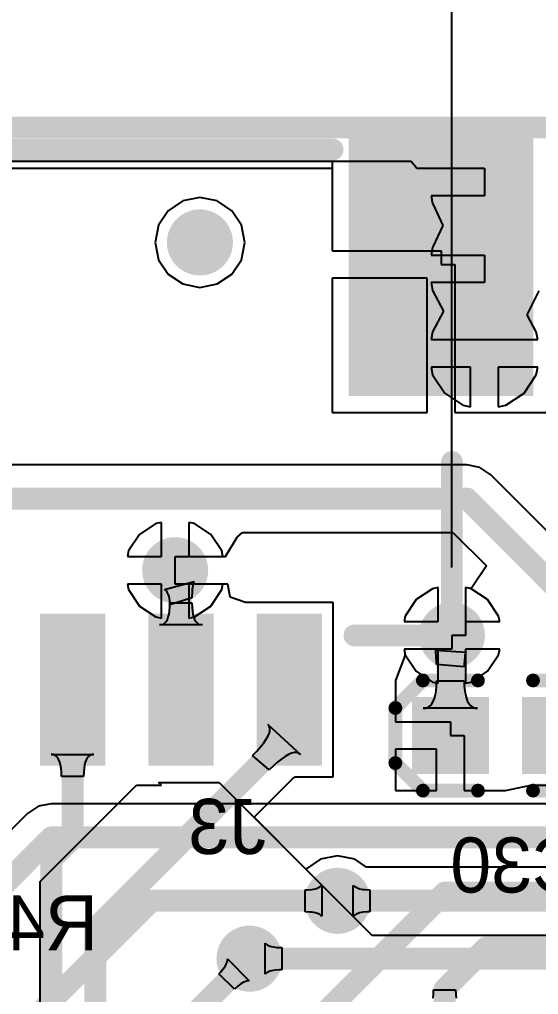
# Model space of a CAD drawing. Header units: millimetres. Extents: x -48 to 118, y -9 to 132.
# Drawn here: x 93.71 to 98.5, y 91.95 to 100.94 of the extents above; entities that cross this region are included whole.
import ezdxf

# ---------------------------------------------------------------- set-up
doc = ezdxf.new("R2010")
doc.units = ezdxf.units.MM
for name, color, linetype in [('BottomLayer', 5, 'Continuous'), ('BottomOverlay', 54, 'Continuous'), ('BottomPaste', 16, 'Continuous'), ('BottomSolder', 6, 'Continuous'), ('KeepOutLayer', 6, 'Continuous'), ('MultiLayer', 9, 'Continuous'), ('TopLayer', 1, 'Continuous'), ('TopSolder', 216, 'Continuous'), ('ViaHoleLayer', 16, 'Continuous')]:
    doc.layers.add(name, color=color, linetype=linetype)
doc.dimstyles.new('ISO-25', dxfattribs={"dimtxt": 2.5, "dimasz": 2.5, "dimexe": 1.25, "dimexo": 0.625, "dimtad": 1, "dimtxsty": 'Standard', "dimcen": 2.5, "dimadec": 0, "dimazin": 0, "dimtfac": 1, "dimtmove": 0, "dimatfit": 3, "dimfxl": 1, "dimarcsym": 0})

# ---------------------------------------------------------------- blocks, each defined once
blk = doc.blocks.new('C0402_B_33')
at = {"layer": 'BottomLayer'}
for points in [[(-0.254, -0.254), (0.254, -0.254), (-0.254, 0.254), (0.254, 0.254)], [(0.762, -0.254), (1.27, -0.254), (0.762, 0.254), (1.27, 0.254)]]:
    blk.add_solid(points, dxfattribs=at)
at = {"layer": 'BottomOverlay', "const_width": 0.127}
for points in [[(-0.508, 0.254), (-0.254, 0.508)], [(-0.254, 0.508), (0.254, 0.508)], [(0.762, 0.508), (1.27, 0.508)], [(1.27, 0.508), (1.524, 0.254)], [(-0.508, -0.254), (-0.508, 0.254)], [(1.524, 0.127), (1.524, 0.254)], [(1.524, -0.254), (1.524, 0.127)], [(-0.508, -0.254), (-0.254, -0.508)], [(1.27, -0.508), (1.524, -0.254)], [(-0.254, -0.508), (0.254, -0.508)], [(0.762, -0.508), (1.27, -0.508)]]:
    blk.add_lwpolyline(points, dxfattribs=at)
at = {"layer": 'BottomOverlay', "const_width": 0.0635}
for points in [[(-0.2858, 0.508, 1), (-0.2223, 0.508, 1)], [(-0.2858, 0.508, 1), (-0.2223, 0.508, 1)], [(0.2222, 0.508, 1), (0.2857, 0.508, 1)], [(0.7302, 0.508, 1), (0.7937, 0.508, 1)], [(1.2382, 0.508, 1), (1.3017, 0.508, 1)], [(1.2382, 0.508, 1), (1.3017, 0.508, 1)], [(-0.5398, 0.254, 1), (-0.4763, 0.254, 1)], [(-0.5398, 0.254, 1), (-0.4763, 0.254, 1)], [(1.4922, 0.254, 1), (1.5557, 0.254, 1)], [(1.4922, 0.254, 1), (1.5557, 0.254, 1)], [(1.4922, 0.127, 1), (1.5557, 0.127, 1)], [(1.4922, 0.127, 1), (1.5557, 0.127, 1)], [(-0.5398, -0.254, 1), (-0.4763, -0.254, 1)], [(-0.5398, -0.254, 1), (-0.4763, -0.254, 1)], [(1.4922, -0.254, 1), (1.5557, -0.254, 1)], [(1.4922, -0.254, 1), (1.5557, -0.254, 1)], [(-0.2858, -0.508, 1), (-0.2223, -0.508, 1)], [(-0.2858, -0.508, 1), (-0.2223, -0.508, 1)], [(0.2222, -0.508, 1), (0.2857, -0.508, 1)], [(0.7302, -0.508, 1), (0.7937, -0.508, 1)], [(1.2382, -0.508, 1), (1.3017, -0.508, 1)], [(1.2382, -0.508, 1), (1.3017, -0.508, 1)]]:
    blk.add_lwpolyline(points, format="xyb", close=True, dxfattribs=at)
at = {"layer": 'BottomPaste'}
for points in [[(-0.254, -0.254), (0.254, -0.254), (-0.254, 0.254), (0.254, 0.254)], [(0.762, -0.254), (1.27, -0.254), (0.762, 0.254), (1.27, 0.254)]]:
    blk.add_solid(points, dxfattribs=at)
at = {"layer": 'BottomSolder'}
for points in [[(-0.3556, -0.3556), (0.3556, -0.3556), (-0.3556, 0.3556), (0.3556, 0.3556)], [(0.6604, -0.3556), (1.3716, -0.3556), (0.6604, 0.3556), (1.3716, 0.3556)]]:
    blk.add_solid(points, dxfattribs=at)
blk = doc.blocks.new('J_SH1_0_T_1_LT_8A____B_158')
at = {"layer": 'BottomLayer'}
for points in [[(7.65, 2.81), (9.15, 2.81), (7.65, 5.03), (9.15, 5.03)], [(4.8, -0.6), (5.2, -0.6), (4.8, 0.6), (5.2, 0.6)], [(5.8, -0.6), (6.2, -0.6), (5.8, 0.6), (6.2, 0.6)], [(6.8, -0.6), (7.2, -0.6), (6.8, 0.6), (7.2, 0.6)]]:
    blk.add_solid(points, dxfattribs=at)
at = {"layer": 'BottomOverlay', "const_width": 0.2}
for points in [[(-0.4, 4.98), (7.4, 4.98)], [(8.5, 0.5), (8.5, 2.1)], [(7.6, 0.5), (8.5, 0.5)]]:
    blk.add_lwpolyline(points, dxfattribs=at)
at = {"layer": 'BottomOverlay', "const_width": 0.1}
for points in [[(7.35, 4.98, 1), (7.45, 4.98, 1)], [(8.45, 2.1, 1), (8.55, 2.1, 1)], [(7.55, 0.5, 1), (7.65, 0.5, 1)], [(8.45, 0.5, 1), (8.55, 0.5, 1)], [(8.45, 0.5, 1), (8.55, 0.5, 1)]]:
    blk.add_lwpolyline(points, format="xyb", close=True, dxfattribs=at)
at = {"layer": 'BottomPaste'}
for points in [[(7.65, 2.81), (9.15, 2.81), (7.65, 5.03), (9.15, 5.03)], [(4.8, -0.6), (5.2, -0.6), (4.8, 0.6), (5.2, 0.6)], [(5.8, -0.6), (6.2, -0.6), (5.8, 0.6), (6.2, 0.6)], [(6.8, -0.6), (7.2, -0.6), (6.8, 0.6), (7.2, 0.6)]]:
    blk.add_solid(points, dxfattribs=at)
at = {"layer": 'BottomSolder'}
for points in [[(7.5484, 2.7084), (9.2516, 2.7084), (7.5484, 5.1316), (9.2516, 5.1316)], [(4.6984, -0.7016), (5.3016, -0.7016), (4.6984, 0.7016), (5.3016, 0.7016)], [(5.6984, -0.7016), (6.3016, -0.7016), (5.6984, 0.7016), (6.3016, 0.7016)], [(6.6984, -0.7016), (7.3016, -0.7016), (6.6984, 0.7016), (7.3016, 0.7016)]]:
    blk.add_solid(points, dxfattribs=at)
blk = doc.blocks.new('*D187')
at = {"color": 0, "lineweight": -2, "transparency": 16777216}
for p, q in [((87.702, 95.884), (87.702, 106.9357)), ((97.702, 95.884), (97.702, 106.9357)), ((90.202, 105.6857), (95.202, 105.6857))]:
    blk.add_line(p, q, dxfattribs=at)
at = {"color": 0, "transparency": 16777216}
for points in [[(90.202, 106.1024), (90.202, 105.269), (87.702, 105.6857)], [(95.202, 106.1024), (95.202, 105.269), (97.702, 105.6857)]]:
    blk.add_solid(points, dxfattribs=at)
at = {"layer": 'Defpoints', "color": 0, "transparency": 16777216}
for p in [(97.702, 105.6857), (87.702, 95.259), (97.702, 95.259)]:
    blk.add_point(p, dxfattribs=at)
at = {"color": 0, "transparency": 16777216, "insert": (92.702, 107.5607), "char_height": 2.5, "attachment_point": 5}
blk.add_mtext('10', dxfattribs=at)
blk = doc.blocks.new('*D196')
at = {"color": 0, "lineweight": -2, "transparency": 16777216}
for p, q in [((93.5064, 116.4219), (93.5064, 132.0469)), ((100.357, 111.4219), (93.5064, 116.4219)), ((100.357, 95.884), (100.357, 111.4219))]:
    blk.add_line(p, q, dxfattribs=at)
at = {"layer": 'Defpoints', "color": 0, "transparency": 16777216}
for p in [(93.5064, 121.4219), (100.357, 95.259), (45.339, 44.069)]:
    blk.add_point(p, dxfattribs=at)
at = {"color": 0, "transparency": 16777216, "insert": (91.423, 127.0469), "char_height": 2.5, "attachment_point": 5, "rotation": 90}
blk.add_mtext('55,02', dxfattribs=at)

msp = doc.modelspace()

# ---------------------------------------------------------------- linework, layer by layer
at = {"layer": 'BottomLayer'}
for p, q in [((88.806, 99.6329), (96.598, 99.6329)), ((96.598, 99.6329), (96.598, 98.806)), ((88.806, 99.568), (96.598, 99.568)), ((96.598, 99.568), (96.598, 98.806)), ((95.2184, 99.265), (95.084, 99.1752)), ((95.2184, 99.265), (95.084, 99.1752)), ((95.377, 99.2966), (95.2184, 99.265)), ((95.377, 99.2966), (95.2184, 99.265)), ((95.5356, 99.265), (95.377, 99.2966)), ((95.5356, 99.265), (95.377, 99.2966)), ((95.67, 99.1752), (95.5356, 99.265)), ((95.67, 99.1752), (95.5356, 99.265)), ((95.084, 99.1752), (94.9942, 99.0408)), ((95.084, 99.1752), (94.9942, 99.0408)), ((95.7598, 99.0408), (95.67, 99.1752)), ((95.7598, 99.0408), (95.67, 99.1752)), ((94.9942, 99.0408), (94.9626, 98.8822)), ((94.9942, 99.0408), (94.9626, 98.8822)), ((95.7914, 98.8822), (95.7598, 99.0408)), ((95.7914, 98.8822), (95.7598, 99.0408)), ((94.9626, 98.8822), (94.9942, 98.7236)), ((94.9626, 98.8822), (94.9942, 98.7236)), ((95.7598, 98.7236), (95.7914, 98.8822)), ((95.7598, 98.7236), (95.7914, 98.8822)), ((94.9942, 98.7236), (95.084, 98.5892)), ((94.9942, 98.7236), (95.084, 98.5892)), ((95.67, 98.5892), (95.7598, 98.7236)), ((95.67, 98.5892), (95.7598, 98.7236)), ((96.598, 98.806), (97.602, 98.806)), ((96.598, 98.806), (97.602, 98.806)), ((97.602, 98.806), (97.602, 98.679)), ((97.602, 98.806), (97.602, 98.679)), ((97.602, 98.679), (97.729, 98.679)), ((97.602, 98.679), (97.729, 98.679)), ((97.729, 98.679), (97.729, 97.315)), ((97.729, 98.679), (97.729, 97.315)), ((95.084, 98.5892), (95.2184, 98.4994)), ((95.084, 98.5892), (95.2184, 98.4994)), ((95.5356, 98.4994), (95.67, 98.5892)), ((95.5356, 98.4994), (95.67, 98.5892)), ((97.475, 98.552), (96.598, 98.552)), ((96.598, 98.552), (96.598, 97.315)), ((97.475, 98.552), (96.598, 98.552)), ((96.598, 98.552), (96.598, 97.315)), ((97.475, 97.315), (97.475, 98.552)), ((97.475, 97.315), (97.475, 98.552)), ((95.2184, 98.4994), (95.377, 98.4678)), ((95.2184, 98.4994), (95.377, 98.4678)), ((95.377, 98.4678), (95.5356, 98.4994)), ((95.377, 98.4678), (95.5356, 98.4994)), ((96.598, 97.315), (97.475, 97.315)), ((96.598, 97.315), (97.475, 97.315)), ((97.729, 97.315), (98.606, 97.315)), ((97.729, 97.315), (98.606, 97.315)), ((97.8408, 96.8308), (87.5792, 96.8308)), ((97.8408, 96.8308), (87.5792, 96.8308)), ((97.9597, 96.8071), (97.8408, 96.8308)), ((97.9597, 96.8071), (97.8408, 96.8308)), ((98.0605, 96.7397), (97.9597, 96.8071)), ((98.0605, 96.7397), (97.9597, 96.8071)), ((99.2023, 95.598), (98.0605, 96.7397)), ((99.2023, 95.598), (98.0605, 96.7397)), ((95.7202, 96.1645), (95.7701, 96.2092)), ((95.7202, 96.1645), (95.7701, 96.2092)), ((95.7701, 96.2092), (97.7121, 96.2092)), ((95.7701, 96.2092), (97.7121, 96.2092)), ((97.7121, 96.2092), (98.0202, 95.9011)), ((97.7121, 96.2092), (98.0202, 95.9011)), ((95.6142, 95.9866), (95.7202, 96.1645)), ((95.6142, 95.9866), (95.7202, 96.1645)), ((95.1484, 95.7326), (95.1484, 95.9866)), ((95.1484, 95.9866), (95.6142, 95.9866)), ((95.1484, 95.7326), (95.1484, 95.9866)), ((95.1484, 95.9866), (95.6142, 95.9866)), ((98.0202, 95.9011), (97.8902, 95.7044)), ((98.0202, 95.9011), (97.8902, 95.7044)), ((95.0495, 95.6821), (95.3239, 95.7571)), ((95.3239, 95.7571), (95.32, 95.7494)), ((95.0591, 95.6756), (95.0495, 95.6821)), ((95.0678, 95.6673), (95.0591, 95.6756)), ((95.0754, 95.6574), (95.0678, 95.6673)), ((95.6359, 95.7326), (95.1484, 95.7326)), ((95.6359, 95.7326), (95.1484, 95.7326)), ((95.3054, 95.6687), (95.3036, 95.6065)), ((95.3068, 95.6862), (95.3054, 95.6687)), ((95.3109, 95.7164), (95.3068, 95.6862)), ((95.3135, 95.729), (95.3109, 95.7164)), ((95.3166, 95.74), (95.3135, 95.729)), ((95.32, 95.7494), (95.3166, 95.74)), ((95.656, 95.613), (95.6359, 95.7326)), ((95.656, 95.613), (95.6359, 95.7326)), ((97.5236, 95.6897), (97.3724, 95.5886)), ((97.5236, 95.6897), (97.3724, 95.5886)), ((97.575, 95.6999), (97.5236, 95.6897)), ((97.575, 95.6999), (97.5236, 95.6897)), ((97.575, 95.386), (97.575, 95.6999)), ((97.575, 95.386), (97.575, 95.6999)), ((97.8704, 95.6916), (97.829, 95.6999)), ((97.829, 95.6999), (97.829, 95.259)), ((97.8704, 95.6916), (97.829, 95.6999)), ((97.829, 95.6999), (97.829, 95.259)), ((97.8902, 95.7044), (97.8704, 95.6916)), ((97.8902, 95.7044), (97.8704, 95.6916)), ((95.0821, 95.6458), (95.0754, 95.6574)), ((95.0877, 95.6324), (95.0821, 95.6458)), ((95.0922, 95.6174), (95.0877, 95.6324)), ((95.0958, 95.6007), (95.0922, 95.6174)), ((95.0984, 95.5822), (95.0958, 95.6007)), ((95.0999, 95.5621), (95.0984, 95.5822)), ((95.3036, 95.6065), (95.1004, 95.5402)), ((95.7988, 95.5622), (95.656, 95.613)), ((95.7988, 95.5622), (95.656, 95.613)), ((97.3724, 95.5886), (97.2713, 95.4374)), ((97.3724, 95.5886), (97.2713, 95.4374)), ((95.0918, 95.4555), (95.0966, 95.486)), ((95.0966, 95.486), (95.0994, 95.5206)), ((95.0994, 95.5206), (95.1004, 95.5592)), ((95.1004, 95.5402), (95.0999, 95.5621)), ((95.1004, 95.5592), (95.3036, 95.5592)), ((95.3036, 95.5592), (95.3045, 95.5206)), ((95.3045, 95.5206), (95.3074, 95.486)), ((95.3074, 95.486), (95.3122, 95.4555)), ((96.6052, 95.5622), (95.7988, 95.5622)), ((95.7988, 95.5622), (95.7988, 95.5622)), ((96.6052, 95.5622), (95.7988, 95.5622)), ((95.7988, 95.5622), (95.7988, 95.5622)), ((96.6052, 93.9558), (96.6052, 95.5622)), ((96.6052, 93.9558), (96.6052, 95.5622)), ((95.0661, 95.3885), (95.0766, 95.4068)), ((95.0766, 95.4068), (95.0851, 95.4291)), ((95.0851, 95.4291), (95.0918, 95.4555)), ((95.3122, 95.4555), (95.3188, 95.4291)), ((95.3188, 95.4291), (95.3274, 95.4068)), ((95.3274, 95.4068), (95.3379, 95.3885)), ((97.2713, 95.4374), (97.2611, 95.386)), ((97.2713, 95.4374), (97.2611, 95.386)), ((95.005, 95.356), (95.0232, 95.358)), ((95.3989, 95.356), (95.005, 95.356)), ((95.0232, 95.358), (95.0394, 95.3641)), ((95.0394, 95.3641), (95.0537, 95.3743)), ((95.0537, 95.3743), (95.0661, 95.3885)), ((95.3379, 95.3885), (95.3503, 95.3743)), ((95.3503, 95.3743), (95.3646, 95.3641)), ((95.3646, 95.3641), (95.3808, 95.358)), ((95.3808, 95.358), (95.3989, 95.356)), ((97.2611, 95.386), (97.575, 95.386)), ((97.2611, 95.386), (97.575, 95.386)), ((97.829, 95.259), (97.702, 95.259)), ((97.702, 95.259), (97.702, 95.132)), ((97.829, 95.259), (97.702, 95.259)), ((97.702, 95.259), (97.702, 95.132)), ((97.702, 95.132), (97.2611, 95.132)), ((97.2611, 95.132), (97.268, 95.0976)), ((97.702, 95.132), (97.2611, 95.132)), ((97.2611, 95.132), (97.268, 95.0976)), ((97.5525, 95.1202), (97.5504, 95.1237)), ((97.5504, 95.1237), (97.8342, 95.1047)), ((97.2671, 95.0695), (97.1804, 94.8436)), ((97.2671, 95.0695), (97.1804, 94.8436)), ((97.268, 95.0976), (97.2671, 95.0695)), ((97.268, 95.0976), (97.2671, 95.0695)), ((97.5543, 95.1144), (97.5525, 95.1202)), ((97.5613, 95.0135), (97.5543, 95.1144)), ((97.8171, 95.0312), (97.8156, 94.9914)), ((97.8201, 95.0626), (97.8171, 95.0312)), ((97.8222, 95.0751), (97.8201, 95.0626)), ((97.8246, 95.0856), (97.8222, 95.0751)), ((97.8274, 95.0941), (97.8246, 95.0856)), ((97.8306, 95.1004), (97.8274, 95.0941)), ((97.8342, 95.1047), (97.8306, 95.1004)), ((97.5614, 94.9904), (97.5613, 95.0135)), ((97.8154, 94.9684), (97.5614, 94.9904)), ((97.8156, 94.9914), (97.8154, 94.9684)), ((97.1804, 94.8436), (97.1804, 94.8436)), ((97.1804, 94.8436), (97.1804, 94.4626)), ((97.1804, 94.8436), (97.1804, 94.8436)), ((97.1804, 94.8436), (97.1804, 94.4626)), ((97.5564, 94.7491), (97.5602, 94.7923)), ((97.5602, 94.7923), (97.5614, 94.8406)), ((97.5614, 94.8406), (97.8154, 94.8406)), ((97.8154, 94.8406), (97.8166, 94.7923)), ((97.8166, 94.7923), (97.8204, 94.7491)), ((97.5304, 94.6501), (97.5416, 94.678)), ((97.5416, 94.678), (97.5502, 94.711)), ((97.5502, 94.711), (97.5564, 94.7491)), ((97.8204, 94.7491), (97.8266, 94.711)), ((97.8266, 94.711), (97.8352, 94.678)), ((97.8352, 94.678), (97.8464, 94.6501)), ((97.4374, 94.5866), (97.461, 94.5891)), ((97.9394, 94.5866), (97.4374, 94.5866)), ((97.461, 94.5891), (97.4821, 94.5967)), ((97.4821, 94.5967), (97.5007, 94.6094)), ((97.5007, 94.6094), (97.5168, 94.6272)), ((97.5168, 94.6272), (97.5304, 94.6501)), ((97.8464, 94.6501), (97.86, 94.6272)), ((97.86, 94.6272), (97.8761, 94.6094)), ((97.8761, 94.6094), (97.8947, 94.5967)), ((97.8947, 94.5967), (97.9158, 94.5891)), ((97.9158, 94.5891), (97.9394, 94.5866)), ((96.017, 94.4229), (96.005, 94.4382)), ((96.005, 94.4382), (96.3036, 94.1621)), ((96.0232, 94.4046), (96.017, 94.4229)), ((96.0235, 94.3833), (96.0232, 94.4046)), ((97.1804, 94.4626), (97.6884, 94.4626)), ((97.1804, 94.4626), (97.6884, 94.4626)), ((97.6884, 94.4626), (97.6884, 94.3356)), ((97.6884, 94.4626), (97.6884, 94.3356)), ((95.9891, 94.3016), (96.0064, 94.3318)), ((96.0064, 94.3318), (96.0179, 94.3591)), ((96.0179, 94.3591), (96.0235, 94.3833)), ((97.6884, 94.3356), (97.8154, 94.3356)), ((97.6884, 94.3356), (97.8154, 94.3356)), ((97.8154, 94.3356), (97.8154, 93.8276)), ((97.8154, 94.3356), (97.8154, 93.8276)), ((95.9021, 94.193), (95.966, 94.2684)), ((95.966, 94.2684), (95.9891, 94.3016)), ((94.0232, 94.16), (94.005, 94.1621)), ((94.005, 94.1621), (94.3989, 94.1621)), ((94.0394, 94.1539), (94.0232, 94.16)), ((94.0537, 94.1438), (94.0394, 94.1539)), ((94.0661, 94.1296), (94.0537, 94.1438)), ((94.3503, 94.1438), (94.3379, 94.1296)), ((94.3646, 94.1539), (94.3503, 94.1438)), ((94.3808, 94.16), (94.3646, 94.1539)), ((94.3989, 94.1621), (94.3808, 94.16)), ((95.8614, 94.1508), (95.9021, 94.193)), ((96.0163, 94.0184), (95.8614, 94.1508)), ((96.1644, 94.1435), (96.1315, 94.1207)), ((96.1945, 94.1607), (96.1644, 94.1435)), ((96.2218, 94.1722), (96.1945, 94.1607)), ((96.2464, 94.1781), (96.2218, 94.1722)), ((96.2683, 94.1784), (96.2464, 94.1781)), ((96.2873, 94.1731), (96.2683, 94.1784)), ((96.3036, 94.1621), (96.2873, 94.1731)), ((97.5614, 94.2086), (97.1804, 94.2086)), ((97.1804, 94.2086), (97.1804, 93.8276)), ((97.5614, 94.2086), (97.1804, 94.2086)), ((97.1804, 94.2086), (97.1804, 93.8276)), ((97.5614, 93.8276), (97.5614, 94.2086)), ((97.5614, 93.8276), (97.5614, 94.2086)), ((94.0766, 94.1113), (94.0661, 94.1296)), ((94.0851, 94.0889), (94.0766, 94.1113)), ((94.0918, 94.0625), (94.0851, 94.0889)), ((94.0966, 94.032), (94.0918, 94.0625)), ((94.3122, 94.0625), (94.3074, 94.032)), ((94.3189, 94.0889), (94.3122, 94.0625)), ((94.3274, 94.1113), (94.3189, 94.0889)), ((94.3379, 94.1296), (94.3274, 94.1113)), ((96.0958, 94.0922), (96.0163, 94.0184)), ((96.1315, 94.1207), (96.0958, 94.0922)), ((94.0994, 93.9975), (94.0966, 94.032)), ((94.1004, 93.9589), (94.0994, 93.9975)), ((94.3036, 93.9589), (94.1004, 93.9589)), ((94.3045, 93.9975), (94.3036, 93.9589)), ((94.3074, 94.032), (94.3045, 93.9975)), ((96.2311, 93.9351), (96.2553, 93.9544)), ((96.2311, 93.9351), (96.2553, 93.9544)), ((96.2553, 93.9544), (96.2573, 93.9558)), ((96.2553, 93.9544), (96.2573, 93.9558)), ((96.2573, 93.9558), (96.3068, 93.9558)), ((96.2573, 93.9558), (96.3068, 93.9558)), ((96.3068, 93.9558), (96.3117, 93.955)), ((96.3068, 93.9558), (96.3117, 93.955)), ((96.3117, 93.955), (96.315, 93.9558)), ((96.3117, 93.955), (96.315, 93.9558)), ((96.315, 93.9558), (96.6052, 93.9558)), ((96.315, 93.9558), (96.6052, 93.9558)), ((93.9038, 92.9894), (94.7928, 93.8784)), ((94.7928, 93.8784), (95.0214, 93.8784)), ((95.0214, 93.8784), (94.996, 93.9038)), ((94.996, 93.9038), (95.5548, 93.9038)), ((95.5548, 93.9038), (96.9645, 92.4941)), ((95.8761, 93.5825), (96.199, 93.9053)), ((95.8761, 93.5825), (96.199, 93.9053)), ((96.199, 93.9053), (96.2311, 93.9351)), ((96.199, 93.9053), (96.2311, 93.9351)), ((98.1964, 93.8276), (98.4294, 93.8784)), ((98.1964, 93.8276), (98.4294, 93.8784)), ((98.4294, 93.8784), (99.1616, 93.8784)), ((98.4294, 93.8784), (99.1616, 93.8784)), ((97.1804, 93.8276), (97.5614, 93.8276)), ((97.1804, 93.8276), (97.5614, 93.8276)), ((97.8154, 93.8276), (98.0142, 93.8276)), ((97.8154, 93.8276), (98.0142, 93.8276)), ((98.0142, 93.8276), (98.1964, 93.8276)), ((98.0142, 93.8276), (98.1964, 93.8276)), ((96.354, 93.1046), (95.8761, 93.5825)), ((96.354, 93.1046), (95.8761, 93.5825)), ((96.4884, 93.1944), (96.354, 93.1046)), ((96.4884, 93.1944), (96.354, 93.1046)), ((96.647, 93.226), (96.4884, 93.1944)), ((96.647, 93.226), (96.4884, 93.1944)), ((96.8056, 93.1944), (96.647, 93.226)), ((96.8056, 93.1944), (96.647, 93.226)), ((96.9134, 93.1224), (96.8056, 93.1944)), ((96.9134, 93.1224), (96.8056, 93.1944)), ((102.0064, 93.1224), (96.9134, 93.1224)), ((102.0064, 93.1224), (96.9134, 93.1224)), ((93.9038, 89.9922), (93.9038, 92.9894)), ((96.7921, 92.6694), (96.7921, 92.9538)), ((96.7921, 92.9538), (96.8008, 92.9461)), ((96.8008, 92.9461), (96.811, 92.9392)), ((96.811, 92.9392), (96.8226, 92.9331)), ((96.8226, 92.9331), (96.8357, 92.9278)), ((96.8357, 92.9278), (96.8502, 92.9234)), ((96.8502, 92.9234), (96.8662, 92.9197)), ((96.8662, 92.9197), (96.8837, 92.9169)), ((96.8837, 92.9169), (96.9026, 92.9148)), ((96.9026, 92.9148), (96.9449, 92.9132)), ((96.9449, 92.9132), (96.9449, 92.71)), ((96.8357, 92.6954), (96.8226, 92.6901)), ((96.8502, 92.6998), (96.8357, 92.6954)), ((96.8662, 92.7035), (96.8502, 92.6998)), ((96.8837, 92.7063), (96.8662, 92.7035)), ((96.923, 92.7096), (96.8837, 92.7063)), ((96.9449, 92.71), (96.923, 92.7096)), ((96.8008, 92.6771), (96.7921, 92.6694)), ((96.811, 92.684), (96.8008, 92.6771)), ((96.8226, 92.6901), (96.811, 92.684)), ((96.9645, 92.4941), (102.3239, 92.4941)), ((95.9793, 92.136), (95.9793, 92.4204)), ((95.9793, 92.4204), (95.988, 92.4127)), ((95.988, 92.4127), (95.9982, 92.4058)), ((95.9982, 92.4058), (96.0098, 92.3997)), ((96.0098, 92.3997), (96.0229, 92.3944)), ((96.0229, 92.3944), (96.0374, 92.39)), ((96.0374, 92.39), (96.0534, 92.3863)), ((96.0534, 92.3863), (96.0709, 92.3835)), ((96.0709, 92.3835), (96.0898, 92.3814)), ((96.0898, 92.3814), (96.1321, 92.3798)), ((96.1321, 92.3798), (96.1321, 92.1766)), ((96.0098, 92.1567), (95.9982, 92.1506)), ((96.0229, 92.162), (96.0098, 92.1567)), ((96.0374, 92.1664), (96.0229, 92.162)), ((96.0534, 92.1701), (96.0374, 92.1664)), ((96.0709, 92.1729), (96.0534, 92.1701)), ((96.1102, 92.1762), (96.0709, 92.1729)), ((96.1321, 92.1766), (96.1102, 92.1762)), ((95.988, 92.1437), (95.9793, 92.136)), ((95.9982, 92.1506), (95.988, 92.1437))]:
    msp.add_line(p, q, dxfattribs=at)
for points, const_width in [([(95.2754, 98.8822, 1), (95.4786, 98.8822, 1)], 0.2032), ([(97.79, 96.52, 1), (97.8916, 96.52, 1)], 0.1016), ([(97.79, 96.52, 1), (97.8916, 96.52, 1)], 0.1016), ([(95.0468, 95.8596, 1), (95.25, 95.8596, 1)], 0.2032), ([(95.0976, 95.8596, 1), (95.1992, 95.8596, 1)], 0.1016), ([(95.1512, 95.806, 1), (95.2528, 95.806, 1)], 0.1016), ([(95.1512, 95.806, 1), (95.2528, 95.806, 1)], 0.1016), ([(97.6004, 95.259, 1), (97.8036, 95.259, 1)], 0.2032), ([(97.6249, 95.2454, 1), (97.7519, 95.2454, 1)], 0.127), ([(97.6249, 95.2454, 1), (97.7519, 95.2454, 1)], 0.127), ([(97.6385, 95.259, 1), (97.7655, 95.259, 1)], 0.127), ([(94.1512, 94.759, 1), (94.2528, 94.759, 1)], 0.1016), ([(95.1512, 94.759, 1), (95.2528, 94.759, 1)], 0.1016), ([(96.1512, 94.759, 1), (96.2528, 94.759, 1)], 0.1016), ([(96.1512, 94.3478, 1), (96.2528, 94.3478, 1)], 0.1016), ([(96.1512, 94.3478, 1), (96.2528, 94.3478, 1)], 0.1016), ([(97.6249, 94.3356, 1), (97.7519, 94.3356, 1)], 0.127), ([(94.1512, 93.3892, 1), (94.2528, 93.3892, 1)], 0.1016), ([(94.1512, 93.3892, 1), (94.2528, 93.3892, 1)], 0.1016), ([(93.9546, 93.1926, 1), (94.0562, 93.1926, 1)], 0.1016), ([(93.9546, 93.1926, 1), (94.0562, 93.1926, 1)], 0.1016), ([(96.5454, 92.8116, 1), (96.7486, 92.8116, 1)], 0.2032), ([(96.5962, 92.8116, 1), (96.6978, 92.8116, 1)], 0.1016), ([(94.361, 92.5576, 1), (94.4626, 92.5576, 1)], 0.1016), ([(94.361, 92.5576, 1), (94.4626, 92.5576, 1)], 0.1016), ([(95.7326, 92.2782, 1), (95.9358, 92.2782, 1)], 0.2032), ([(95.7834, 92.2782, 1), (95.885, 92.2782, 1)], 0.1016)]:
    msp.add_lwpolyline(points, format="xyb", close=True, dxfattribs=dict(at, const_width=const_width))
for points, const_width in [([(87.5792, 96.52), (97.8408, 96.52)], 0.2032), ([(97.8408, 96.52), (99.1616, 95.1992)], 0.2032), ([(95.1484, 95.8596), (95.202, 95.806)], 0.2032), ([(95.202, 94.759), (95.202, 95.806)], 0.2032), ([(97.6884, 95.2454), (97.702, 95.259)], 0.254), ([(97.6884, 94.3356), (97.6884, 95.2454)], 0.254), ([(94.202, 93.3892), (94.202, 94.759)], 0.2032), ([(96.202, 94.3478), (96.202, 94.759)], 0.2032), ([(94.4118, 92.5576), (96.202, 94.3478)], 0.2032), ([(94.0054, 93.1926), (94.202, 93.3892)], 0.2032), ([(94.0054, 88.3412), (94.0054, 93.1926)], 0.2032), ([(96.647, 92.8116), (102.0064, 92.8116)], 0.2032), ([(94.4118, 88.5825), (94.4118, 92.5576)], 0.2032), ([(95.8342, 92.2782), (101.6, 92.2782)], 0.2032)]:
    msp.add_lwpolyline(points, dxfattribs=dict(at, const_width=const_width))
at = {"layer": 'BottomSolder', "const_width": 0.3048}
for points in [[(95.2246, 98.8822, 1), (95.5294, 98.8822, 1)], [(94.996, 95.8596, 1), (95.3008, 95.8596, 1)], [(97.5496, 95.259, 1), (97.8544, 95.259, 1)], [(96.4946, 92.8116, 1), (96.7994, 92.8116, 1)], [(95.6818, 92.2782, 1), (95.9866, 92.2782, 1)]]:
    msp.add_lwpolyline(points, format="xyb", close=True, dxfattribs=at)
at = {"layer": 'KeepOutLayer', "const_width": 0.2}
msp.add_lwpolyline([(51.054, 99.942), (116.586, 99.942)], dxfattribs=at)
at = {"layer": 'MultiLayer', "const_width": 0.2032}
for points in [[(95.2754, 98.8822, 1), (95.4786, 98.8822, 1)], [(95.0468, 95.8596, 1), (95.25, 95.8596, 1)], [(97.6004, 95.259, 1), (97.8036, 95.259, 1)], [(96.5454, 92.8116, 1), (96.7486, 92.8116, 1)], [(95.7326, 92.2782, 1), (95.9358, 92.2782, 1)]]:
    msp.add_lwpolyline(points, format="xyb", close=True, dxfattribs=at)
at = {"layer": 'TopLayer'}
for p, q in [((88.079, 99.6329), (97.325, 99.6329)), ((97.325, 99.6329), (97.3798, 99.566)), ((97.3798, 99.566), (97.3798, 99.566)), ((97.3798, 99.566), (98.002, 99.566)), ((98.002, 99.566), (98.002, 99.312)), ((95.2184, 99.265), (95.084, 99.1752)), ((95.377, 99.2966), (95.2184, 99.265)), ((95.5356, 99.265), (95.377, 99.2966)), ((95.67, 99.1752), (95.5356, 99.265)), ((98.002, 99.312), (97.5093, 99.312)), ((97.5093, 99.312), (97.5235, 99.2408)), ((95.084, 99.1752), (94.9942, 99.0408)), ((95.7598, 99.0408), (95.67, 99.1752)), ((97.5235, 99.2408), (97.5258, 99.2373)), ((97.5258, 99.2373), (97.6197, 99.039)), ((94.9942, 99.0408), (94.9626, 98.8822)), ((95.7914, 98.8822), (95.7598, 99.0408)), ((97.6197, 99.039), (97.5258, 98.8407)), ((94.9626, 98.8822), (94.9942, 98.7236)), ((95.7598, 98.7236), (95.7914, 98.8822)), ((97.5235, 98.8372), (97.5093, 98.766)), ((97.5258, 98.8407), (97.5235, 98.8372)), ((94.9942, 98.7236), (95.084, 98.5892)), ((95.67, 98.5892), (95.7598, 98.7236)), ((97.5093, 98.766), (98.002, 98.766)), ((98.002, 98.766), (98.002, 98.512)), ((95.084, 98.5892), (95.2184, 98.4994)), ((95.5356, 98.4994), (95.67, 98.5892)), ((95.2184, 98.4994), (95.377, 98.4678)), ((95.377, 98.4678), (95.5356, 98.4994)), ((98.002, 98.512), (97.5093, 98.512)), ((97.5093, 98.512), (97.5235, 98.4408)), ((97.5235, 98.4408), (97.6234, 98.249)), ((98.3977, 98.2162), (98.5077, 98.4364)), ((97.6234, 98.249), (97.5235, 98.0572)), ((98.4805, 98.0572), (98.3977, 98.2162)), ((97.5235, 98.0572), (97.5093, 97.986)), ((98.4947, 97.986), (98.4805, 98.0572)), ((97.5093, 97.986), (98.4947, 97.986)), ((97.875, 97.732), (97.5093, 97.732)), ((97.5093, 97.732), (97.5235, 97.6608)), ((97.875, 97.3663), (97.875, 97.732)), ((98.4947, 97.732), (98.129, 97.732)), ((98.129, 97.732), (98.129, 97.3663)), ((98.4805, 97.6608), (98.4947, 97.732)), ((97.5235, 97.6608), (97.6357, 97.4928)), ((98.3682, 97.4928), (98.4805, 97.6608)), ((97.6357, 97.4928), (97.8038, 97.3805)), ((98.2002, 97.3805), (98.3682, 97.4928)), ((97.8038, 97.3805), (97.875, 97.3663)), ((98.129, 97.3663), (98.2002, 97.3805)), ((94.97, 96.2903), (94.8188, 96.1892)), ((95.0214, 96.3005), (94.97, 96.2903)), ((95.0214, 95.9866), (95.0214, 96.3005)), ((95.3268, 96.2903), (95.2754, 96.3005)), ((95.2754, 96.3005), (95.2754, 95.9866)), ((95.478, 96.1892), (95.3268, 96.2903)), ((94.8188, 96.1892), (94.7177, 96.038)), ((95.5791, 96.038), (95.478, 96.1892)), ((94.7177, 96.038), (94.7075, 95.9866)), ((95.5893, 95.9866), (95.5791, 96.038)), ((94.7075, 95.9866), (95.0214, 95.9866)), ((95.2754, 95.9866), (95.5893, 95.9866)), ((95.0214, 95.7326), (94.7075, 95.7326)), ((94.7075, 95.7326), (94.7177, 95.6812)), ((94.7177, 95.6812), (94.8188, 95.53)), ((95.0214, 95.4187), (95.0214, 95.7326)), ((95.5893, 95.7326), (95.2754, 95.7326)), ((95.2754, 95.7326), (95.2754, 95.4187)), ((95.478, 95.53), (95.5791, 95.6812)), ((95.5791, 95.6812), (95.5893, 95.7326)), ((97.5236, 95.6897), (97.3724, 95.5886)), ((97.575, 95.6999), (97.5236, 95.6897)), ((97.575, 95.386), (97.575, 95.6999)), ((97.8804, 95.6897), (97.829, 95.6999)), ((97.829, 95.6999), (97.829, 95.386)), ((98.0316, 95.5886), (97.8804, 95.6897)), ((97.3724, 95.5886), (97.2713, 95.4374)), ((98.1327, 95.4374), (98.0316, 95.5886)), ((94.8188, 95.53), (94.97, 95.4289)), ((95.3268, 95.4289), (95.478, 95.53)), ((94.97, 95.4289), (95.0214, 95.4187)), ((95.2754, 95.4187), (95.3268, 95.4289)), ((97.2713, 95.4374), (97.2611, 95.386)), ((98.1429, 95.386), (98.1327, 95.4374)), ((97.2611, 95.386), (97.575, 95.386)), ((97.829, 95.386), (98.1429, 95.386)), ((97.575, 95.132), (97.2611, 95.132)), ((97.2611, 95.132), (97.2713, 95.0806)), ((97.575, 94.8181), (97.575, 95.132)), ((98.1429, 95.132), (97.829, 95.132)), ((97.829, 95.132), (97.829, 94.8181)), ((98.1327, 95.0806), (98.1429, 95.132)), ((97.2713, 95.0806), (97.3724, 94.9294)), ((98.0316, 94.9294), (98.1327, 95.0806)), ((97.3724, 94.9294), (97.5236, 94.8283)), ((97.8804, 94.8283), (98.0316, 94.9294)), ((97.5236, 94.8283), (97.575, 94.8181)), ((97.829, 94.8181), (97.8804, 94.8283)), ((93.8865, 93.6829), (93.7857, 93.6155)), ((94.0054, 93.7066), (93.8865, 93.6829)), ((104.2544, 93.7066), (94.0054, 93.7066)), ((93.7857, 93.6155), (92.3353, 92.1652)), ((96.3491, 92.9132), (96.371, 92.9136)), ((96.3491, 92.71), (96.3491, 92.9132)), ((96.371, 92.9136), (96.4103, 92.9169)), ((96.4103, 92.9169), (96.4278, 92.9197)), ((96.4278, 92.9197), (96.4438, 92.9234)), ((96.4438, 92.9234), (96.4583, 92.9278)), ((96.4583, 92.9278), (96.4714, 92.9331)), ((96.4714, 92.9331), (96.483, 92.9392)), ((96.483, 92.9392), (96.4932, 92.9461)), ((96.4932, 92.9461), (96.5019, 92.9538)), ((96.5019, 92.9538), (96.5019, 92.6694)), ((96.3914, 92.7084), (96.3491, 92.71)), ((96.4103, 92.7063), (96.3914, 92.7084)), ((96.4278, 92.7035), (96.4103, 92.7063)), ((96.4438, 92.6998), (96.4278, 92.7035)), ((96.4583, 92.6954), (96.4438, 92.6998)), ((96.4714, 92.6901), (96.4583, 92.6954)), ((96.483, 92.684), (96.4714, 92.6901)), ((96.4932, 92.6771), (96.483, 92.684)), ((96.5019, 92.6694), (96.4932, 92.6771)), ((95.6241, 92.24), (95.628, 92.2525)), ((95.628, 92.2525), (95.6303, 92.2646)), ((95.6303, 92.2646), (95.631, 92.2762)), ((95.631, 92.2762), (95.8322, 92.075)), ((95.5517, 92.1394), (95.5669, 92.1551)), ((95.5669, 92.1551), (95.5924, 92.1853)), ((95.5924, 92.1853), (95.6027, 92.1996)), ((95.6027, 92.1996), (95.6115, 92.2135)), ((95.6115, 92.2135), (95.6186, 92.227)), ((95.6186, 92.227), (95.6241, 92.24)), ((95.6954, 91.9957), (95.5517, 92.1394)), ((95.796, 92.0681), (95.783, 92.0626)), ((95.8085, 92.072), (95.796, 92.0681)), ((95.8206, 92.0743), (95.8085, 92.072)), ((95.8322, 92.075), (95.8206, 92.0743)), ((95.7264, 92.0244), (95.6954, 91.9957)), ((95.7413, 92.0364), (95.7264, 92.0244)), ((95.7556, 92.0467), (95.7413, 92.0364)), ((95.7695, 92.0555), (95.7556, 92.0467)), ((95.783, 92.0626), (95.7695, 92.0555)), ((97.5324, 91.95), (97.5334, 91.9892)), ((97.5334, 91.9892), (97.7366, 91.9892)), ((97.7366, 91.9892), (97.7376, 91.95)), ((97.5293, 91.9149), (97.5324, 91.95)), ((97.7376, 91.95), (97.7407, 91.9149))]:
    msp.add_line(p, q, dxfattribs=at)
for points, const_width in [([(95.2754, 98.8822, 1), (95.4786, 98.8822, 1)], 0.2032), ([(95.0468, 95.8596, 1), (95.25, 95.8596, 1)], 0.2032), ([(97.6004, 95.259, 1), (97.8036, 95.259, 1)], 0.2032), ([(93.9546, 93.3958, 1), (94.0562, 93.3958, 1)], 0.1016), ([(93.9546, 93.3958, 1), (94.0562, 93.3958, 1)], 0.1016), ([(96.5454, 92.8116, 1), (96.7486, 92.8116, 1)], 0.2032), ([(97.5868, 92.8878, 1), (97.6884, 92.8878, 1)], 0.1016), ([(97.5868, 92.8878, 1), (97.6884, 92.8878, 1)], 0.1016), ([(94.8785, 92.8116, 1), (94.9801, 92.8116, 1)], 0.1016), ([(94.8785, 92.8116, 1), (94.9801, 92.8116, 1)], 0.1016), ([(96.5962, 92.8116, 1), (96.6978, 92.8116, 1)], 0.1016), ([(95.7326, 92.2782, 1), (95.9358, 92.2782, 1)], 0.2032), ([(97.9678, 92.3798, 1), (98.0694, 92.3798, 1)], 0.1016), ([(97.9678, 92.3798, 1), (98.0694, 92.3798, 1)], 0.1016), ([(95.7834, 92.2782, 1), (95.885, 92.2782, 1)], 0.1016), ([(97.5842, 91.9962, 1), (97.6858, 91.9962, 1)], 0.1016), ([(97.5842, 91.9962, 1), (97.6858, 91.9962, 1)], 0.1016)]:
    msp.add_lwpolyline(points, format="xyb", close=True, dxfattribs=dict(at, const_width=const_width))
at = {"layer": 'TopLayer', "const_width": 0.2032}
for points in [[(92.555, 91.9454), (94.0054, 93.3958)], [(94.0054, 93.3958), (105.8926, 93.3958)], [(96.365, 91.6152), (97.6376, 92.8878)], [(97.6376, 92.8878), (102.87, 92.8878)], [(93.825, 91.7073), (94.9293, 92.8116)], [(94.9293, 92.8116), (96.647, 92.8116)], [(97.635, 91.9962), (98.0186, 92.3798)], [(98.0186, 92.3798), (103.4796, 92.3798)], [(95.095, 91.539), (95.8342, 92.2782)], [(97.635, 90.739), (97.635, 91.9962)]]:
    msp.add_lwpolyline(points, dxfattribs=at)
at = {"layer": 'TopSolder', "const_width": 0.3048}
for points in [[(95.2246, 98.8822, 1), (95.5294, 98.8822, 1)], [(94.996, 95.8596, 1), (95.3008, 95.8596, 1)], [(97.5496, 95.259, 1), (97.8544, 95.259, 1)], [(96.4946, 92.8116, 1), (96.7994, 92.8116, 1)], [(95.6818, 92.2782, 1), (95.9866, 92.2782, 1)]]:
    msp.add_lwpolyline(points, format="xyb", close=True, dxfattribs=at)
at = {"layer": 'ViaHoleLayer', "const_width": 0.1016}
for points in [[(95.3262, 98.8822, 1), (95.4278, 98.8822, 1)], [(95.0976, 95.8596, 1), (95.1992, 95.8596, 1)], [(97.6512, 95.259, 1), (97.7528, 95.259, 1)], [(96.5962, 92.8116, 1), (96.6978, 92.8116, 1)], [(95.7834, 92.2782, 1), (95.885, 92.2782, 1)]]:
    msp.add_lwpolyline(points, format="xyb", close=True, dxfattribs=at)

# ---------------------------------------------------------------- block references
for name, p in [('J_SH1_0_T_1_LT_8A____B_158', (89.202, 94.759)), ('C0402_B_33', (97.6884, 94.3356))]:
    msp.add_blockref(name, p)

# ---------------------------------------------------------------- texts
at = {"layer": 'BottomOverlay', "text_generation_flag": 2}
for s, p in [('J3', (95.9866, 93.2434)), ('C30', (98.933, 92.8878)), ('R47', (94.4372, 92.3544))]:
    msp.add_text(s, height=0.508, dxfattribs=at).set_placement(p)

# ---------------------------------------------------------------- dimensions: what is measured, and where the dimension line sits
dim = msp.add_ordinate_dim(feature_location=(100.357, 95.259), offset=(-6.8506, 26.1629), dtype=1, origin=(45.339, 44.069), dimstyle='ISO-25')
dim.commit()
dim.dimension.update_dxf_attribs({"geometry": '*D196', "text_midpoint": (91.423, 127.0469)})
dim = msp.add_linear_dim(base=(97.702, 105.6857), p1=(87.702, 95.259), p2=(97.702, 95.259), angle=0, dimstyle='ISO-25')
dim.commit()
dim.dimension.update_dxf_attribs({"geometry": '*D187', "text_midpoint": (92.702, 107.5607)})

doc.saveas('drawing.dxf')
